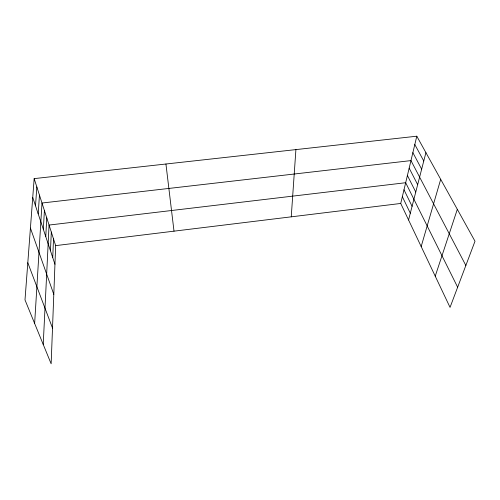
<?xml version="1.0" encoding="UTF-8"?>
<svg xmlns="http://www.w3.org/2000/svg" width="500" height="500" viewBox="0 0 500 500"><rect width="100%" height="100%" fill="white"/><g stroke="black" fill="none" stroke-linecap="round" stroke-linejoin="round"><path stroke-width="0.75" d="M34.162 178.619L55.663 245.625L51.144 363.8L25 299.919L34.162 178.619L416.8 136.2L475 241.225L450.044 307.381L400.725 203.456L416.8 136.2M52.737 257.587L53.513 238.919M50.469 250.769L51.312 232.069M43.225 344.444L49.062 225.056L405.681 182.719L457.65 287.219M45.769 236.637L46.762 217.881M43.338 229.319L44.406 210.538M34.638 323.462L41.994 203.025L410.969 160.6L465.85 265.475M38.212 213.9L39.45 195.087M291.244 216.838L295.912 149.6M35.513 205.781L36.837 186.956M408.562 219.969L425.919 152.662M421.175 246.55L440.7 179.331M435.231 276.175L457.319 209.319M55.663 245.625L400.725 203.456M414.812 144.525L423.769 161.006M412.869 152.656L421.662 169.156M409.169 168.137L417.669 184.662M407.406 175.506L415.763 192.037M403.994 189.781L412.088 206.312M402.344 196.688L410.306 213.212M27.806 262.769L52.512 328.081M30.425 228.088L53.8 294.356M32.738 197.444L54.95 264.256M165.938 164.013L174.006 231.163"/></g></svg>
